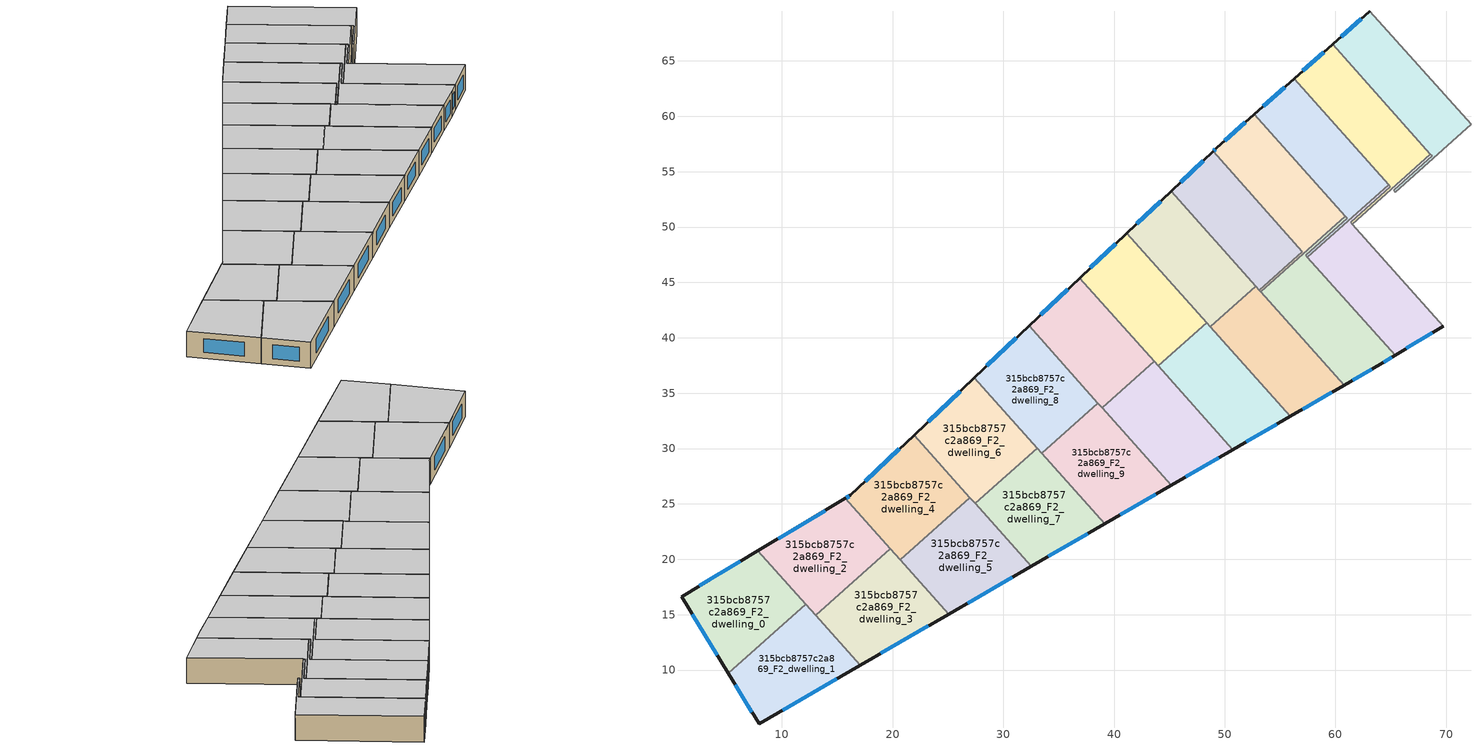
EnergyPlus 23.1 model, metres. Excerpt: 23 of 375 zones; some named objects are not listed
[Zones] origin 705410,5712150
315bcb8757c2a869_F2_dwelling_0
 floor to 315bcb8757c2a869_F1_dwelling_0 (EU_floor_Construction): 7.84,20.77 12.15,15.95 5.16,9.71 0.94,16.64 z6
 wall outside (EU_wall_Construction): 7.84,20.77 0.94,16.64 5.16,9.71 z6:9
 wall to 315bcb8757c2a869_F2_dwelling_1 (EU_wall_Construction): 5.16,9.71 12.15,15.95 z6:9
 wall to 315bcb8757c2a869_F2_dwelling_2 (EU_wall_Construction): 12.15,15.95 7.84,20.77 z6:9
 window (EU_Window_Construction): 1.92,15.03 4.19,11.31 / 6.24,19.81 2.54,17.59 z6.69:8.31
 ceiling to 315bcb8757c2a869_F3_dwelling_0 (EU_floor_Construction): 12.15,15.95 7.84,20.77 0.94,16.64 5.16,9.71 z9
315bcb8757c2a869_F2_dwelling_1
 floor to 315bcb8757c2a869_F1_dwelling_1 (EU_floor_Construction): 12.15,15.95 17.08,10.43 7.95,5.14 5.16,9.71 z6
 wall outside (EU_wall_Construction): 5.16,9.71 7.95,5.14 17.08,10.43 z6:9
 wall to 315bcb8757c2a869_F2_dwelling_3 (EU_wall_Construction): 17.08,10.43 13.06,14.93 z6:9
 wall to 315bcb8757c2a869_F2_dwelling_2 (EU_wall_Construction): 13.06,14.93 12.15,15.95 z6:9
 window (EU_Window_Construction): 5.81,8.65 7.3,6.2 / 10.06,6.36 14.97,9.2 z6.69:8.31
 ceiling to 315bcb8757c2a869_F3_dwelling_1 (EU_floor_Construction): 17.08,10.43 12.15,15.95 5.16,9.71 7.95,5.14 z9
315bcb8757c2a869_F2_dwelling_10
 floor to 315bcb8757c2a869_F1_dwelling_10 (EU_floor_Construction): 36.89,45.4 43.62,37.86 38.94,33.67 32.33,41.07 z6
 wall outside (EU_wall_Construction): 36.89,45.4 32.33,41.07 z6:9
 wall to 315bcb8757c2a869_F2_dwelling_11 (EU_wall_Construction): 38.94,33.67 43.62,37.86 z6:9
 wall to 315bcb8757c2a869_F2_dwelling_12 (EU_wall_Construction): 43.62,37.86 36.89,45.4 z6:9
 wall to 315bcb8757c2a869_F2_dwelling_8 (EU_wall_Construction): 32.33,41.07 38.55,34.11 z6:9
 wall to 315bcb8757c2a869_F2_dwelling_9 (EU_wall_Construction): 38.55,34.11 38.94,33.67 z6:9
 window (EU_Window_Construction): 35.83,44.4 33.38,42.07 z6.69:8.31
 ceiling to 315bcb8757c2a869_F3_dwelling_10 (EU_floor_Construction): 43.62,37.86 36.89,45.4 32.33,41.07 38.94,33.67 z9
315bcb8757c2a869_F2_dwelling_11
 floor to 315bcb8757c2a869_F1_dwelling_11 (EU_floor_Construction): 43.62,37.86 50.73,29.91 45.18,26.7 38.94,33.67 z6
 wall outside (EU_wall_Construction): 45.18,26.7 50.73,29.91 z6:9
 wall to 315bcb8757c2a869_F2_dwelling_9 (EU_wall_Construction): 38.94,33.67 45.18,26.7 z6:9
 wall to 315bcb8757c2a869_F2_dwelling_13 (EU_wall_Construction): 50.73,29.91 43.99,37.46 z6:9
 wall to 315bcb8757c2a869_F2_dwelling_12 (EU_wall_Construction): 43.98,37.46 43.62,37.86 z6:9
 window (EU_Window_Construction): 46.47,27.44 49.45,29.17 z6.69:8.31
 ceiling to 315bcb8757c2a869_F3_dwelling_11 (EU_floor_Construction): 50.73,29.91 43.62,37.86 38.94,33.67 45.18,26.7 z9
315bcb8757c2a869_F2_dwelling_12
 floor to 315bcb8757c2a869_F1_dwelling_12 (EU_floor_Construction): 41.14,49.43 48.35,41.37 43.98,37.46 36.89,45.4 z6
 wall outside (EU_wall_Construction): 41.14,49.43 36.89,45.4 z6:9
 wall to 315bcb8757c2a869_F2_dwelling_13 (EU_wall_Construction): 43.98,37.46 48.35,41.37 z6:9
 wall to 315bcb8757c2a869_F2_dwelling_14 (EU_wall_Construction): 48.35,41.37 41.14,49.43 z6:9
 window (EU_Window_Construction): 40.16,48.5 37.87,46.33 z6.69:8.31
 ceiling to 315bcb8757c2a869_F3_dwelling_12 (EU_floor_Construction): 48.35,41.37 41.14,49.43 36.89,45.4 43.98,37.46 z9
315bcb8757c2a869_F2_dwelling_13
 floor to 315bcb8757c2a869_F1_dwelling_13 (EU_floor_Construction): 48.35,41.37 55.92,32.91 50.73,29.91 43.98,37.46 z6
 wall outside (EU_wall_Construction): 50.73,29.91 55.92,32.91 z6:9
 wall to 315bcb8757c2a869_F2_dwelling_15 (EU_wall_Construction): 55.92,32.91 48.69,40.99 z6:9
 wall to 315bcb8757c2a869_F2_dwelling_14 (EU_wall_Construction): 48.69,40.99 48.36,41.37 z6:9
 window (EU_Window_Construction): 51.93,30.61 54.72,32.22 z6.69:8.31
 ceiling to 315bcb8757c2a869_F3_dwelling_13 (EU_floor_Construction): 55.92,32.91 48.35,41.37 43.98,37.46 50.73,29.91 z9
315bcb8757c2a869_F2_dwelling_14
 floor to 315bcb8757c2a869_F1_dwelling_14 (EU_floor_Construction): 45.15,53.23 52.81,44.67 48.69,40.99 41.14,49.43 z6
 wall outside (EU_wall_Construction): 45.15,53.23 41.14,49.43 z6:9
 wall to 315bcb8757c2a869_F2_dwelling_15 (EU_wall_Construction): 48.69,40.99 52.81,44.67 z6:9
 wall to 315bcb8757c2a869_F2_dwelling_16 (EU_wall_Construction): 52.8,44.67 45.15,53.23 z6:9
 window (EU_Window_Construction): 44.22,52.35 42.07,50.31 z6.69:8.31
 ceiling to 315bcb8757c2a869_F3_dwelling_14 (EU_floor_Construction): 52.81,44.67 45.15,53.23 41.14,49.43 48.69,40.99 z9
315bcb8757c2a869_F2_dwelling_15
 floor to 315bcb8757c2a869_F1_dwelling_15 (EU_floor_Construction): 52.81,44.67 60.79,35.73 55.92,32.91 48.69,40.99 z6
 wall outside (EU_wall_Construction): 55.92,32.91 60.79,35.73 z6:9
 wall to 315bcb8757c2a869_F2_dwelling_18 (EU_wall_Construction): 60.79,35.73 53.27,44.15 z6:9
 wall to 315bcb8757c2a869_F2_dwelling_17 (EU_wall_Construction): 53.27,44.15 53.12,44.31 z6:9
 wall to 315bcb8757c2a869_F2_dwelling_16 (EU_wall_Construction): 53.12,44.31 52.8,44.66 z6:9
 window (EU_Window_Construction): 57.04,33.56 59.66,35.08 z6.69:8.31
 ceiling to 315bcb8757c2a869_F3_dwelling_15 (EU_floor_Construction): 60.79,35.73 52.81,44.67 48.69,40.99 55.92,32.91 z9
315bcb8757c2a869_F2_dwelling_16
 floor to 315bcb8757c2a869_F1_dwelling_16 (EU_floor_Construction): 48.94,56.83 57.02,47.79 53.12,44.31 45.15,53.23 z6
 wall outside (EU_wall_Construction): 48.94,56.83 45.15,53.23 z6:9
 wall to 315bcb8757c2a869_F2_dwelling_17 (EU_wall_Construction): 53.12,44.31 57.02,47.79 48.94,56.83 z6:9
 window (EU_Window_Construction): 48.06,56 46.02,54.06 z6.69:8.31
 ceiling to 315bcb8757c2a869_F3_dwelling_16 (EU_floor_Construction): 57.02,47.79 48.94,56.83 45.15,53.23 53.12,44.31 z9
315bcb8757c2a869_F2_dwelling_17
 floor to 315bcb8757c2a869_F1_dwelling_17 (EU_floor_Construction): 52.66,60.17 60.89,50.96 53.27,44.14 53.12,44.31 57.02,47.79 48.94,56.83 49.23,57.1 z6
 wall outside (EU_wall_Construction): 52.66,60.17 49.23,57.1 48.94,56.83 z6:9
 wall to 315bcb8757c2a869_F2_dwelling_19 (EU_wall_Construction): 60.89,50.96 52.66,60.17 z6:9
 wall to 315bcb8757c2a869_F2_dwelling_18 (EU_wall_Construction): 53.27,44.14 60.89,50.96 z6:9
 window (EU_Window_Construction): 49.16,57.04 49,56.89 / 51.87,59.46 50.02,57.81 z6.69:8.31
 ceiling to 315bcb8757c2a869_F3_dwelling_17 (EU_floor_Construction): 57.02,47.79 53.12,44.31 53.27,44.14 60.89,50.96 52.66,60.17 49.23,57.1 48.94,56.83 z9
315bcb8757c2a869_F2_dwelling_18
 floor to 315bcb8757c2a869_F1_dwelling_18 (EU_floor_Construction): 61.05,50.79 57.32,47.46 65.39,38.43 64.04,37.61 60.79,35.73 53.27,44.14 60.89,50.96 z6
 wall outside (EU_wall_Construction): 60.79,35.73 64.04,37.61 65.39,38.43 z6:9
 wall to 315bcb8757c2a869_F2_dwelling_19 (EU_wall_Construction): 57.47,47.29 57.32,47.46 61.05,50.79 60.89,50.96 z6:9
 wall to 315bcb8757c2a869_F2_dwelling_20 (EU_wall_Construction): 65.39,38.43 57.47,47.29 z6:9
 window (EU_Window_Construction): 64.35,37.8 65.08,38.24 / 61.54,36.17 63.28,37.18 z6.69:8.31
 ceiling to 315bcb8757c2a869_F3_dwelling_18 (EU_floor_Construction): 64.04,37.61 65.39,38.43 57.32,47.46 61.05,50.79 60.89,50.96 53.27,44.14 60.79,35.73 z9
315bcb8757c2a869_F2_dwelling_19
 floor to 315bcb8757c2a869_F1_dwelling_19 (EU_floor_Construction): 56.26,63.38 64.79,53.83 57.47,47.29 57.32,47.46 61.05,50.79 52.66,60.17 z6
 wall outside (EU_wall_Construction): 56.26,63.38 52.66,60.17 z6:9
 wall to 315bcb8757c2a869_F2_dwelling_20 (EU_wall_Construction): 57.47,47.29 64.79,53.83 z6:9
 wall to 315bcb8757c2a869_F2_dwelling_21 (EU_wall_Construction): 64.79,53.83 56.26,63.38 z6:9
 window (EU_Window_Construction): 55.42,62.64 53.49,60.91 z6.69:8.31
 ceiling to 315bcb8757c2a869_F3_dwelling_19 (EU_floor_Construction): 61.05,50.79 57.32,47.46 57.47,47.29 64.79,53.83 56.26,63.38 52.66,60.17 z9
315bcb8757c2a869_F2_dwelling_2
 floor to 315bcb8757c2a869_F1_dwelling_2 (EU_floor_Construction): 15.73,25.49 19.79,20.94 13.06,14.93 7.84,20.77 z6
 wall outside (EU_wall_Construction): 15.73,25.49 7.84,20.77 z6:9
 wall to 315bcb8757c2a869_F2_dwelling_4 (EU_wall_Construction): 19.79,20.94 15.73,25.49 z6:9
 wall to 315bcb8757c2a869_F2_dwelling_3 (EU_wall_Construction): 13.06,14.93 19.79,20.94 z6:9
 window (EU_Window_Construction): 13.9,24.4 9.66,21.86 z6.69:8.31
 ceiling to 315bcb8757c2a869_F3_dwelling_2 (EU_floor_Construction): 19.79,20.94 15.73,25.49 7.84,20.77 13.06,14.93 z9
315bcb8757c2a869_F2_dwelling_20
 floor to 315bcb8757c2a869_F1_dwelling_20 (EU_floor_Construction): 64.95,53.66 61.36,50.44 69.75,41.06 65.39,38.43 57.47,47.29 64.79,53.83 z6
 wall outside (EU_wall_Construction): 65.39,38.43 69.75,41.06 z6:9
 wall to 315bcb8757c2a869_F2_dwelling_21 (EU_wall_Construction): 61.5,50.28 61.36,50.44 64.95,53.66 64.79,53.83 z6:9
 wall to 315bcb8757c2a869_F2_dwelling_22 (EU_wall_Construction): 69.75,41.06 61.5,50.28 z6:9
 window (EU_Window_Construction): 66.4,39.04 68.74,40.45 z6.69:8.31
 ceiling to 315bcb8757c2a869_F3_dwelling_20 (EU_floor_Construction): 69.75,41.06 61.36,50.44 64.95,53.66 64.79,53.83 57.47,47.29 65.39,38.43 z9
315bcb8757c2a869_F2_dwelling_21
 floor to 315bcb8757c2a869_F1_dwelling_21 (EU_floor_Construction): 59.73,66.49 68.57,56.6 61.5,50.28 61.36,50.44 64.95,53.66 56.26,63.38 z6
 wall outside (EU_wall_Construction): 59.73,66.49 56.26,63.38 z6:9
 wall to 315bcb8757c2a869_F2_dwelling_22 (EU_wall_Construction): 61.5,50.28 68.57,56.6 z6:9
 wall to 315bcb8757c2a869_F2_dwelling_23 (EU_wall_Construction): 68.57,56.6 59.73,66.49 z6:9
 window (EU_Window_Construction): 58.93,65.77 57.06,64.1 z6.69:8.31
 ceiling to 315bcb8757c2a869_F3_dwelling_21 (EU_floor_Construction): 64.95,53.66 61.36,50.44 61.5,50.28 68.57,56.6 59.73,66.49 56.26,63.38 z9
315bcb8757c2a869_F2_dwelling_23
 floor to 315bcb8757c2a869_F1_dwelling_23 (EU_floor_Construction): 63.1,69.5 72.24,59.28 65.39,53.16 65.25,53.32 68.73,56.43 59.73,66.49 z6
 wall outside (EU_wall_Construction): 63.1,69.5 59.73,66.49 z6:9
 wall to 315bcb8757c2a869_F2_dwelling_24 (EU_wall_Construction): 65.39,53.16 72.24,59.28 z6:9
 wall to 315bcb8757c2a869_F2_dwelling_22 (EU_wall_Construction): 68.58,56.6 68.73,56.43 65.25,53.32 65.39,53.16 z6:9
 wall to 315bcb8757c2a869_F2_dwelling_25 (EU_wall_Construction): 72.24,59.28 63.1,69.5 z6:9
 window (EU_Window_Construction): 62.32,68.8 60.51,67.19 z6.69:8.31
 ceiling to 315bcb8757c2a869_F3_dwelling_23 (EU_floor_Construction): 68.73,56.43 65.25,53.32 65.39,53.16 72.24,59.28 63.1,69.5 59.73,66.49 z9
315bcb8757c2a869_F2_dwelling_3
 floor to 315bcb8757c2a869_F1_dwelling_3 (EU_floor_Construction): 19.79,20.94 25.06,15.05 17.08,10.43 13.06,14.93 z6
 wall outside (EU_wall_Construction): 17.08,10.43 25.06,15.05 z6:9
 wall to 315bcb8757c2a869_F2_dwelling_5 (EU_wall_Construction): 25.06,15.05 20.69,19.95 z6:9
 wall to 315bcb8757c2a869_F2_dwelling_4 (EU_wall_Construction): 20.68,19.95 19.79,20.94 z6:9
 window (EU_Window_Construction): 18.93,11.5 23.22,13.98 z6.69:8.31
 ceiling to 315bcb8757c2a869_F3_dwelling_3 (EU_floor_Construction): 25.06,15.05 19.79,20.94 13.06,14.93 17.08,10.43 z9
315bcb8757c2a869_F2_dwelling_4
 floor to 315bcb8757c2a869_F1_dwelling_4 (EU_floor_Construction): 21.94,31.22 26.98,25.58 20.69,19.95 15.73,25.49 16.2,25.78 z6
 wall outside (EU_wall_Construction): 21.94,31.22 16.2,25.78 15.73,25.49 z6:9
 wall to 315bcb8757c2a869_F2_dwelling_5 (EU_wall_Construction): 20.69,19.95 26.98,25.58 z6:9
 wall to 315bcb8757c2a869_F2_dwelling_6 (EU_wall_Construction): 26.98,25.58 21.94,31.22 z6:9
 window (EU_Window_Construction): 20.61,29.96 17.53,27.04 / 16.09,25.71 15.84,25.56 z6.69:8.31
 ceiling to 315bcb8757c2a869_F3_dwelling_4 (EU_floor_Construction): 26.98,25.58 21.94,31.22 16.2,25.78 15.73,25.49 20.69,19.95 z9
315bcb8757c2a869_F2_dwelling_5
 floor to 315bcb8757c2a869_F1_dwelling_5 (EU_floor_Construction): 26.98,25.58 32.53,19.37 25.06,15.05 20.69,19.95 z6
 wall outside (EU_wall_Construction): 25.06,15.05 32.53,19.37 z6:9
 wall to 315bcb8757c2a869_F2_dwelling_7 (EU_wall_Construction): 32.53,19.37 27.46,25.05 z6:9
 wall to 315bcb8757c2a869_F2_dwelling_6 (EU_wall_Construction): 27.46,25.05 26.98,25.58 z6:9
 window (EU_Window_Construction): 26.79,16.05 30.8,18.37 z6.69:8.31
 ceiling to 315bcb8757c2a869_F3_dwelling_5 (EU_floor_Construction): 32.53,19.37 26.98,25.58 20.69,19.95 25.06,15.05 z9
315bcb8757c2a869_F2_dwelling_6
 floor to 315bcb8757c2a869_F1_dwelling_6 (EU_floor_Construction): 27.38,36.38 33.05,30.05 27.46,25.05 21.94,31.22 z6
 wall outside (EU_wall_Construction): 27.38,36.38 21.94,31.22 z6:9
 wall to 315bcb8757c2a869_F2_dwelling_7 (EU_wall_Construction): 27.46,25.05 33.05,30.05 z6:9
 wall to 315bcb8757c2a869_F2_dwelling_8 (EU_wall_Construction): 33.05,30.05 27.38,36.38 z6:9
 window (EU_Window_Construction): 26.12,35.19 23.2,32.42 z6.69:8.31
 ceiling to 315bcb8757c2a869_F3_dwelling_6 (EU_floor_Construction): 33.05,30.05 27.38,36.38 21.94,31.22 27.46,25.05 z9
315bcb8757c2a869_F2_dwelling_7
 floor to 315bcb8757c2a869_F1_dwelling_7 (EU_floor_Construction): 33.05,30.05 39.16,23.21 32.53,19.37 27.46,25.05 z6
 wall outside (EU_wall_Construction): 32.53,19.37 39.16,23.21 z6:9
 wall to 315bcb8757c2a869_F2_dwelling_9 (EU_wall_Construction): 39.16,23.21 33.47,29.57 z6:9
 wall to 315bcb8757c2a869_F2_dwelling_8 (EU_wall_Construction): 33.47,29.57 33.05,30.05 z6:9
 window (EU_Window_Construction): 34.07,20.26 37.63,22.32 z6.69:8.31
 ceiling to 315bcb8757c2a869_F3_dwelling_7 (EU_floor_Construction): 39.16,23.21 33.05,30.05 27.46,25.05 32.53,19.37 z9
315bcb8757c2a869_F2_dwelling_8
 floor to 315bcb8757c2a869_F1_dwelling_8 (EU_floor_Construction): 32.33,41.07 38.55,34.11 33.47,29.57 27.38,36.38 z6
 wall outside (EU_wall_Construction): 32.33,41.07 27.38,36.38 z6:9
 wall to 315bcb8757c2a869_F2_dwelling_9 (EU_wall_Construction): 33.47,29.57 38.55,34.11 z6:9
 window (EU_Window_Construction): 31.18,39.99 28.53,37.47 z6.69:8.31
 ceiling to 315bcb8757c2a869_F3_dwelling_8 (EU_floor_Construction): 38.55,34.11 32.33,41.07 27.38,36.38 33.47,29.57 z9
315bcb8757c2a869_F2_dwelling_9
 floor to 315bcb8757c2a869_F1_dwelling_9 (EU_floor_Construction): 38.55,34.11 45.18,26.7 39.16,23.21 33.47,29.57 z6
 wall outside (EU_wall_Construction): 39.16,23.21 45.18,26.7 z6:9
 window (EU_Window_Construction): 40.55,24.02 43.79,25.89 z6.69:8.31
 ceiling to 315bcb8757c2a869_F3_dwelling_9 (EU_floor_Construction): 45.18,26.7 38.55,34.11 33.47,29.57 39.16,23.21 z9
[Building]
EU S2 Campaign: North Axis=0; Terrain=City; Solar Distribution=FullExterior
[Site:Location]
London: Latitude=51.5; Longitude=-0.5; Time Zone=0; Elevation=25
[SizingPeriod:WeatherFileDays]
AnnualSizingPeriod: Begin Month=1; Begin Day of Month=1; End Month=12; End Day of Month=31; Day of Week for Start Day=Monday; Use Weather File Daylight Saving Period=No; Use Weather File Rain and Snow Indicators=No
[MATERIAL]
EU_InternalMass_Material: Roughness=MediumRough; Thickness=0.1; Conductivity=1; Density=1800; Specific Heat=900; Thermal Absorptance=0.9; Solar Absorptance=0.7; Visible Absorptance=0.7
[MATERIAL:NOMASS] Roughness=MediumRough; Thermal Absorptance=0.9; Solar Absorptance=0.7; Visible Absorptance=0.7
Name | Thermal Resistance
EU_wall_NoMass | 0.635353
EU_floor_NoMass | 1.96382
[WINDOWMATERIAL:SIMPLEGLAZINGSYSTEM]
EU_Window_SimpleGlazing: UFactor=2.96269; Solar Heat Gain Coefficient=0.76; Visible Transmittance=0.76
[CONSTRUCTION]
EU_wall_Construction: EU_wall_NoMass
EU_floor_Construction: EU_floor_NoMass
EU_Window_Construction: EU_Window_SimpleGlazing
EU_InternalMass_Construction: EU_InternalMass_Material
[ZONE] Type=1; Multiplier=1; Ceiling Height=autocalculate; Floor Area=autocalculate; Part of Total Floor Area=Yes
Name | Volume
315bcb8757c2a869_F2_dwelling_0 | 188.778
315bcb8757c2a869_F2_dwelling_1; 315bcb8757c2a869_F2_dwelling_2 | 188.78
315bcb8757c2a869_F2_dwelling_10 | 188.771
315bcb8757c2a869_F2_dwelling_11; 315bcb8757c2a869_F2_dwelling_15 | 188.782
315bcb8757c2a869_F2_dwelling_12 | 188.804
315bcb8757c2a869_F2_dwelling_13 | 188.773
315bcb8757c2a869_F2_dwelling_14 | 188.795
315bcb8757c2a869_F2_dwelling_16; 315bcb8757c2a869_F2_dwelling_6 | 188.766
315bcb8757c2a869_F2_dwelling_17; 315bcb8757c2a869_F2_dwelling_9 | 188.783
315bcb8757c2a869_F2_dwelling_18; 315bcb8757c2a869_F2_dwelling_23 | 188.777
315bcb8757c2a869_F2_dwelling_19; 315bcb8757c2a869_F2_dwelling_4 | 188.787
315bcb8757c2a869_F2_dwelling_20 | 188.77
315bcb8757c2a869_F2_dwelling_21 | 188.785
315bcb8757c2a869_F2_dwelling_3 | 188.752
315bcb8757c2a869_F2_dwelling_5 | 188.759
315bcb8757c2a869_F2_dwelling_7 | 188.802
315bcb8757c2a869_F2_dwelling_8 | 188.788
[INTERNALMASS] Construction=EU_InternalMass_Construction
Name | Zone or ZoneList | Surface Area
315bcb8757c2a869_F2_dwelling_0_EU_InternalMass | 315bcb8757c2a869_F2_dwelling_0 | 62.9255
315bcb8757c2a869_F2_dwelling_1_EU_InternalMass | 315bcb8757c2a869_F2_dwelling_1 | 62.9307
315bcb8757c2a869_F2_dwelling_2_EU_InternalMass | 315bcb8757c2a869_F2_dwelling_2 | 62.9286
315bcb8757c2a869_F2_dwelling_3_EU_InternalMass | 315bcb8757c2a869_F2_dwelling_3 | 62.9205
315bcb8757c2a869_F2_dwelling_4_EU_InternalMass | 315bcb8757c2a869_F2_dwelling_4 | 62.9294
315bcb8757c2a869_F2_dwelling_5_EU_InternalMass | 315bcb8757c2a869_F2_dwelling_5 | 62.919
315bcb8757c2a869_F2_dwelling_6_EU_InternalMass | 315bcb8757c2a869_F2_dwelling_6 | 62.9211
315bcb8757c2a869_F2_dwelling_7_EU_InternalMass | 315bcb8757c2a869_F2_dwelling_7 | 62.9326
315bcb8757c2a869_F2_dwelling_8_EU_InternalMass | 315bcb8757c2a869_F2_dwelling_8 | 62.9301
315bcb8757c2a869_F2_dwelling_9_EU_InternalMass | 315bcb8757c2a869_F2_dwelling_9 | 62.9268
315bcb8757c2a869_F2_dwelling_10_EU_InternalMass | 315bcb8757c2a869_F2_dwelling_10 | 62.9215
315bcb8757c2a869_F2_dwelling_11_EU_InternalMass | 315bcb8757c2a869_F2_dwelling_11 | 62.9269
315bcb8757c2a869_F2_dwelling_12_EU_InternalMass | 315bcb8757c2a869_F2_dwelling_12 | 62.9352
315bcb8757c2a869_F2_dwelling_13_EU_InternalMass | 315bcb8757c2a869_F2_dwelling_13 | 62.9243
315bcb8757c2a869_F2_dwelling_14_EU_InternalMass | 315bcb8757c2a869_F2_dwelling_14 | 62.9314
315bcb8757c2a869_F2_dwelling_15_EU_InternalMass | 315bcb8757c2a869_F2_dwelling_15 | 62.9272
315bcb8757c2a869_F2_dwelling_16_EU_InternalMass | 315bcb8757c2a869_F2_dwelling_16 | 62.9217
315bcb8757c2a869_F2_dwelling_17_EU_InternalMass | 315bcb8757c2a869_F2_dwelling_17 | 62.928
315bcb8757c2a869_F2_dwelling_18_EU_InternalMass | 315bcb8757c2a869_F2_dwelling_18 | 62.9269
315bcb8757c2a869_F2_dwelling_19_EU_InternalMass | 315bcb8757c2a869_F2_dwelling_19 | 62.93
315bcb8757c2a869_F2_dwelling_20_EU_InternalMass | 315bcb8757c2a869_F2_dwelling_20 | 62.9245
315bcb8757c2a869_F2_dwelling_21_EU_InternalMass | 315bcb8757c2a869_F2_dwelling_21 | 62.9273
315bcb8757c2a869_F2_dwelling_23_EU_InternalMass | 315bcb8757c2a869_F2_dwelling_23 | 62.9264
[OTHEREQUIPMENT] Fuel Type=Electricity; Design Level Calculation Method=Watts/Area; Power per Zone Floor Area=1; Fraction Latent=0; Fraction Radiant=0; Fraction Lost=0; Carbon Dioxide Generation Rate=0; EndUse Subcategory=EU_Step8_InternalGains
Name | Zone or ZoneList or Space or SpaceList | Schedule
EU_Step8_InternalGain_315bcb8757c2a869_F2_dwelling_0_f000 | 315bcb8757c2a869_F2_dwelling_0 | EU_Step8_GainSchedule_315bcb8757c2a869_F2_dwelling_0_f000
EU_Step8_InternalGain_315bcb8757c2a869_F2_dwelling_1_f000 | 315bcb8757c2a869_F2_dwelling_1 | EU_Step8_GainSchedule_315bcb8757c2a869_F2_dwelling_1_f000
EU_Step8_InternalGain_315bcb8757c2a869_F2_dwelling_2_f000 | 315bcb8757c2a869_F2_dwelling_2 | EU_Step8_GainSchedule_315bcb8757c2a869_F2_dwelling_2_f000
EU_Step8_InternalGain_315bcb8757c2a869_F2_dwelling_3_f000 | 315bcb8757c2a869_F2_dwelling_3 | EU_Step8_GainSchedule_315bcb8757c2a869_F2_dwelling_3_f000
EU_Step8_InternalGain_315bcb8757c2a869_F2_dwelling_4_f000 | 315bcb8757c2a869_F2_dwelling_4 | EU_Step8_GainSchedule_315bcb8757c2a869_F2_dwelling_4_f000
EU_Step8_InternalGain_315bcb8757c2a869_F2_dwelling_5_f000 | 315bcb8757c2a869_F2_dwelling_5 | EU_Step8_GainSchedule_315bcb8757c2a869_F2_dwelling_5_f000
EU_Step8_InternalGain_315bcb8757c2a869_F2_dwelling_6_f000 | 315bcb8757c2a869_F2_dwelling_6 | EU_Step8_GainSchedule_315bcb8757c2a869_F2_dwelling_6_f000
EU_Step8_InternalGain_315bcb8757c2a869_F2_dwelling_7_f000 | 315bcb8757c2a869_F2_dwelling_7 | EU_Step8_GainSchedule_315bcb8757c2a869_F2_dwelling_7_f000
EU_Step8_InternalGain_315bcb8757c2a869_F2_dwelling_8_f000 | 315bcb8757c2a869_F2_dwelling_8 | EU_Step8_GainSchedule_315bcb8757c2a869_F2_dwelling_8_f000
EU_Step8_InternalGain_315bcb8757c2a869_F2_dwelling_9_f000 | 315bcb8757c2a869_F2_dwelling_9 | EU_Step8_GainSchedule_315bcb8757c2a869_F2_dwelling_9_f000
EU_Step8_InternalGain_315bcb8757c2a869_F2_dwelling_10_f000 | 315bcb8757c2a869_F2_dwelling_10 | EU_Step8_GainSchedule_315bcb8757c2a869_F2_dwelling_10_f000
EU_Step8_InternalGain_315bcb8757c2a869_F2_dwelling_11_f000 | 315bcb8757c2a869_F2_dwelling_11 | EU_Step8_GainSchedule_315bcb8757c2a869_F2_dwelling_11_f000
EU_Step8_InternalGain_315bcb8757c2a869_F2_dwelling_12_f000 | 315bcb8757c2a869_F2_dwelling_12 | EU_Step8_GainSchedule_315bcb8757c2a869_F2_dwelling_12_f000
EU_Step8_InternalGain_315bcb8757c2a869_F2_dwelling_13_f000 | 315bcb8757c2a869_F2_dwelling_13 | EU_Step8_GainSchedule_315bcb8757c2a869_F2_dwelling_13_f000
EU_Step8_InternalGain_315bcb8757c2a869_F2_dwelling_14_f000 | 315bcb8757c2a869_F2_dwelling_14 | EU_Step8_GainSchedule_315bcb8757c2a869_F2_dwelling_14_f000
EU_Step8_InternalGain_315bcb8757c2a869_F2_dwelling_15_f000 | 315bcb8757c2a869_F2_dwelling_15 | EU_Step8_GainSchedule_315bcb8757c2a869_F2_dwelling_15_f000
EU_Step8_InternalGain_315bcb8757c2a869_F2_dwelling_16_f000 | 315bcb8757c2a869_F2_dwelling_16 | EU_Step8_GainSchedule_315bcb8757c2a869_F2_dwelling_16_f000
EU_Step8_InternalGain_315bcb8757c2a869_F2_dwelling_17_f000 | 315bcb8757c2a869_F2_dwelling_17 | EU_Step8_GainSchedule_315bcb8757c2a869_F2_dwelling_17_f000
EU_Step8_InternalGain_315bcb8757c2a869_F2_dwelling_18_f000 | 315bcb8757c2a869_F2_dwelling_18 | EU_Step8_GainSchedule_315bcb8757c2a869_F2_dwelling_18_f000
EU_Step8_InternalGain_315bcb8757c2a869_F2_dwelling_19_f000 | 315bcb8757c2a869_F2_dwelling_19 | EU_Step8_GainSchedule_315bcb8757c2a869_F2_dwelling_19_f000
EU_Step8_InternalGain_315bcb8757c2a869_F2_dwelling_20_f000 | 315bcb8757c2a869_F2_dwelling_20 | EU_Step8_GainSchedule_315bcb8757c2a869_F2_dwelling_20_f000
EU_Step8_InternalGain_315bcb8757c2a869_F2_dwelling_21_f000 | 315bcb8757c2a869_F2_dwelling_21 | EU_Step8_GainSchedule_315bcb8757c2a869_F2_dwelling_21_f000
EU_Step8_InternalGain_315bcb8757c2a869_F2_dwelling_23_f000 | 315bcb8757c2a869_F2_dwelling_23 | EU_Step8_GainSchedule_315bcb8757c2a869_F2_dwelling_23_f000
[ZONEVENTILATION:DESIGNFLOWRATE] Schedule=EU_AlwaysOn; Design Flow Rate Calculation Method=AirChanges/Hour; Air Changes per Hour=0.555504; Ventilation Type=Natural; Fan Pressure Rise=0; Fan Total Efficiency=1; Constant Term Coefficient=1; Temperature Term Coefficient=0; Velocity Term Coefficient=0; Velocity Squared Term Coefficient=0; Minimum Indoor Temperature=-100; Maximum Indoor Temperature=100; Delta Temperature=-100; Minimum Outdoor Temperature=-100; Maximum Outdoor Temperature=100; Maximum Wind Speed=40
Name | Zone or ZoneList or Space or SpaceList
EU_ConstantAir_315bcb8757c2a869_F2_dwelling_0 | 315bcb8757c2a869_F2_dwelling_0
EU_ConstantAir_315bcb8757c2a869_F2_dwelling_1 | 315bcb8757c2a869_F2_dwelling_1
EU_ConstantAir_315bcb8757c2a869_F2_dwelling_2 | 315bcb8757c2a869_F2_dwelling_2
EU_ConstantAir_315bcb8757c2a869_F2_dwelling_3 | 315bcb8757c2a869_F2_dwelling_3
EU_ConstantAir_315bcb8757c2a869_F2_dwelling_4 | 315bcb8757c2a869_F2_dwelling_4
EU_ConstantAir_315bcb8757c2a869_F2_dwelling_5 | 315bcb8757c2a869_F2_dwelling_5
EU_ConstantAir_315bcb8757c2a869_F2_dwelling_6 | 315bcb8757c2a869_F2_dwelling_6
EU_ConstantAir_315bcb8757c2a869_F2_dwelling_7 | 315bcb8757c2a869_F2_dwelling_7
EU_ConstantAir_315bcb8757c2a869_F2_dwelling_8 | 315bcb8757c2a869_F2_dwelling_8
EU_ConstantAir_315bcb8757c2a869_F2_dwelling_9 | 315bcb8757c2a869_F2_dwelling_9
EU_ConstantAir_315bcb8757c2a869_F2_dwelling_10 | 315bcb8757c2a869_F2_dwelling_10
EU_ConstantAir_315bcb8757c2a869_F2_dwelling_11 | 315bcb8757c2a869_F2_dwelling_11
EU_ConstantAir_315bcb8757c2a869_F2_dwelling_12 | 315bcb8757c2a869_F2_dwelling_12
EU_ConstantAir_315bcb8757c2a869_F2_dwelling_13 | 315bcb8757c2a869_F2_dwelling_13
EU_ConstantAir_315bcb8757c2a869_F2_dwelling_14 | 315bcb8757c2a869_F2_dwelling_14
EU_ConstantAir_315bcb8757c2a869_F2_dwelling_15 | 315bcb8757c2a869_F2_dwelling_15
EU_ConstantAir_315bcb8757c2a869_F2_dwelling_16 | 315bcb8757c2a869_F2_dwelling_16
EU_ConstantAir_315bcb8757c2a869_F2_dwelling_17 | 315bcb8757c2a869_F2_dwelling_17
EU_ConstantAir_315bcb8757c2a869_F2_dwelling_18 | 315bcb8757c2a869_F2_dwelling_18
EU_ConstantAir_315bcb8757c2a869_F2_dwelling_19 | 315bcb8757c2a869_F2_dwelling_19
EU_ConstantAir_315bcb8757c2a869_F2_dwelling_20 | 315bcb8757c2a869_F2_dwelling_20
EU_ConstantAir_315bcb8757c2a869_F2_dwelling_21 | 315bcb8757c2a869_F2_dwelling_21
EU_ConstantAir_315bcb8757c2a869_F2_dwelling_23 | 315bcb8757c2a869_F2_dwelling_23
[HVACTEMPLATE:ZONE:IDEALLOADSAIRSYSTEM] System Availability Schedule=EU_AlwaysOn; Maximum Heating Supply Air Temperature=50; Minimum Cooling Supply Air Temperature=13; Maximum Heating Supply Air Humidity Ratio=0.0156; Minimum Cooling Supply Air Humidity Ratio=0.0077; Heating Limit=NoLimit; Cooling Limit=NoLimit; Heating Availability Schedule=EU_AlwaysOn; Cooling Availability Schedule=EU_CoolingOff; Dehumidification Control Type=ConstantSensibleHeatRatio; Cooling Sensible Heat Ratio=0.7; Dehumidification Setpoint=60; Humidification Control Type=None; Humidification Setpoint=30; Outdoor Air Method=None; Outdoor Air Flow Rate per Person=0.00944; Outdoor Air Flow Rate per Zone Floor Area=0; Outdoor Air Flow Rate per Zone=0; Demand Controlled Ventilation Type=None; Outdoor Air Economizer Type=NoEconomizer; Heat Recovery Type=None; Sensible Heat Recovery Effectiveness=0.7; Latent Heat Recovery Effectiveness=0.65
Name | Template Thermostat
315bcb8757c2a869_F2_dwelling_0 | EU_HeatOnly_315bcb8757c2a869_F2_dwelling_0
315bcb8757c2a869_F2_dwelling_1 | EU_HeatOnly_315bcb8757c2a869_F2_dwelling_1
315bcb8757c2a869_F2_dwelling_2 | EU_HeatOnly_315bcb8757c2a869_F2_dwelling_2
315bcb8757c2a869_F2_dwelling_3 | EU_HeatOnly_315bcb8757c2a869_F2_dwelling_3
315bcb8757c2a869_F2_dwelling_4 | EU_HeatOnly_315bcb8757c2a869_F2_dwelling_4
315bcb8757c2a869_F2_dwelling_5 | EU_HeatOnly_315bcb8757c2a869_F2_dwelling_5
315bcb8757c2a869_F2_dwelling_6 | EU_HeatOnly_315bcb8757c2a869_F2_dwelling_6
315bcb8757c2a869_F2_dwelling_7 | EU_HeatOnly_315bcb8757c2a869_F2_dwelling_7
315bcb8757c2a869_F2_dwelling_8 | EU_HeatOnly_315bcb8757c2a869_F2_dwelling_8
315bcb8757c2a869_F2_dwelling_9 | EU_HeatOnly_315bcb8757c2a869_F2_dwelling_9
315bcb8757c2a869_F2_dwelling_10 | EU_HeatOnly_315bcb8757c2a869_F2_dwelling_10
315bcb8757c2a869_F2_dwelling_11 | EU_HeatOnly_315bcb8757c2a869_F2_dwelling_11
315bcb8757c2a869_F2_dwelling_12 | EU_HeatOnly_315bcb8757c2a869_F2_dwelling_12
315bcb8757c2a869_F2_dwelling_13 | EU_HeatOnly_315bcb8757c2a869_F2_dwelling_13
315bcb8757c2a869_F2_dwelling_14 | EU_HeatOnly_315bcb8757c2a869_F2_dwelling_14
315bcb8757c2a869_F2_dwelling_15 | EU_HeatOnly_315bcb8757c2a869_F2_dwelling_15
315bcb8757c2a869_F2_dwelling_16 | EU_HeatOnly_315bcb8757c2a869_F2_dwelling_16
315bcb8757c2a869_F2_dwelling_17 | EU_HeatOnly_315bcb8757c2a869_F2_dwelling_17
315bcb8757c2a869_F2_dwelling_18 | EU_HeatOnly_315bcb8757c2a869_F2_dwelling_18
315bcb8757c2a869_F2_dwelling_19 | EU_HeatOnly_315bcb8757c2a869_F2_dwelling_19
315bcb8757c2a869_F2_dwelling_20 | EU_HeatOnly_315bcb8757c2a869_F2_dwelling_20
315bcb8757c2a869_F2_dwelling_21 | EU_HeatOnly_315bcb8757c2a869_F2_dwelling_21
315bcb8757c2a869_F2_dwelling_23 | EU_HeatOnly_315bcb8757c2a869_F2_dwelling_23
[SIZING:ZONE] Zone Cooling Design Supply Air Temperature Input Method=SupplyAirTemperature; Zone Cooling Design Supply Air Temperature=13; Zone Heating Design Supply Air Temperature Input Method=SupplyAirTemperature; Zone Heating Design Supply Air Temperature=50; Zone Cooling Design Supply Air Humidity Ratio=0.008; Zone Heating Design Supply Air Humidity Ratio=0.008; Cooling Design Air Flow Method=DesignDay; Cooling Design Air Flow Rate=0; Cooling Minimum Air Flow per Zone Floor Area=0.000762; Cooling Minimum Air Flow=0; Cooling Minimum Air Flow Fraction=0.2; Heating Design Air Flow Method=DesignDay; Heating Design Air Flow Rate=0; Heating Maximum Air Flow per Zone Floor Area=0.002032; Heating Maximum Air Flow=0.141576; Heating Maximum Air Flow Fraction=0.3; Account for Dedicated Outdoor Air System=No; Dedicated Outdoor Air System Control Strategy=NeutralSupplyAir; Dedicated Outdoor Air Low Setpoint Temperature for Design=autosize; Dedicated Outdoor Air High Setpoint Temperature for Design=autosize; Zone Load Sizing Method=Sensible Load Only No Latent Load; Zone Latent Cooling Design Supply Air Humidity Ratio Input Method=HumidityRatioDifference; Zone Cooling Design Supply Air Humidity Ratio Difference=0.005; Zone Latent Heating Design Supply Air Humidity Ratio Input Method=HumidityRatioDifference; Zone Humidification Design Supply Air Humidity Ratio Difference=0.005
315bcb8757c2a869_F2_dwelling_0; 315bcb8757c2a869_F2_dwelling_1; 315bcb8757c2a869_F2_dwelling_2; 315bcb8757c2a869_F2_dwelling_3; 315bcb8757c2a869_F2_dwelling_4; 315bcb8757c2a869_F2_dwelling_5; 315bcb8757c2a869_F2_dwelling_6; 315bcb8757c2a869_F2_dwelling_7; 315bcb8757c2a869_F2_dwelling_8; 315bcb8757c2a869_F2_dwelling_9; 315bcb8757c2a869_F2_dwelling_10; 315bcb8757c2a869_F2_dwelling_11; 315bcb8757c2a869_F2_dwelling_12; 315bcb8757c2a869_F2_dwelling_13; 315bcb8757c2a869_F2_dwelling_14; 315bcb8757c2a869_F2_dwelling_15; 315bcb8757c2a869_F2_dwelling_16; 315bcb8757c2a869_F2_dwelling_17; 315bcb8757c2a869_F2_dwelling_18; 315bcb8757c2a869_F2_dwelling_19; 315bcb8757c2a869_F2_dwelling_20; 315bcb8757c2a869_F2_dwelling_21; 315bcb8757c2a869_F2_dwelling_23
[SCHEDULE:CONSTANT]
Name | Hourly Value
EU_AlwaysOn | 1
EU_CoolingOff | 0
[SCHEDULE:FILE] Column Number=1; Rows to Skip at Top=0; Number of Hours of Data=8760; Column Separator=Comma; Interpolate to Timestep=No; Minutes per Item=60; Adjust Schedule for Daylight Savings=Yes
Name | File
EU_Step8_GainSchedule_315bcb8757c2a869_F2_dwelling_0_f000 | ../../schedules/315bcb8757c2a869/315bcb8757c2a869_F2_dwelling_0_f000_gain.csv
EU_Step8_GainSchedule_315bcb8757c2a869_F2_dwelling_1_f000 | ../../schedules/315bcb8757c2a869/315bcb8757c2a869_F2_dwelling_1_f000_gain.csv
EU_Step8_GainSchedule_315bcb8757c2a869_F2_dwelling_2_f000 | ../../schedules/315bcb8757c2a869/315bcb8757c2a869_F2_dwelling_2_f000_gain.csv
EU_Step8_GainSchedule_315bcb8757c2a869_F2_dwelling_3_f000 | ../../schedules/315bcb8757c2a869/315bcb8757c2a869_F2_dwelling_3_f000_gain.csv
EU_Step8_GainSchedule_315bcb8757c2a869_F2_dwelling_4_f000 | ../../schedules/315bcb8757c2a869/315bcb8757c2a869_F2_dwelling_4_f000_gain.csv
EU_Step8_GainSchedule_315bcb8757c2a869_F2_dwelling_5_f000 | ../../schedules/315bcb8757c2a869/315bcb8757c2a869_F2_dwelling_5_f000_gain.csv
EU_Step8_GainSchedule_315bcb8757c2a869_F2_dwelling_6_f000 | ../../schedules/315bcb8757c2a869/315bcb8757c2a869_F2_dwelling_6_f000_gain.csv
EU_Step8_GainSchedule_315bcb8757c2a869_F2_dwelling_7_f000 | ../../schedules/315bcb8757c2a869/315bcb8757c2a869_F2_dwelling_7_f000_gain.csv
EU_Step8_GainSchedule_315bcb8757c2a869_F2_dwelling_8_f000 | ../../schedules/315bcb8757c2a869/315bcb8757c2a869_F2_dwelling_8_f000_gain.csv
EU_Step8_GainSchedule_315bcb8757c2a869_F2_dwelling_9_f000 | ../../schedules/315bcb8757c2a869/315bcb8757c2a869_F2_dwelling_9_f000_gain.csv
EU_Step8_GainSchedule_315bcb8757c2a869_F2_dwelling_10_f000 | ../../schedules/315bcb8757c2a869/315bcb8757c2a869_F2_dwelling_10_f000_gain.csv
EU_Step8_GainSchedule_315bcb8757c2a869_F2_dwelling_11_f000 | ../../schedules/315bcb8757c2a869/315bcb8757c2a869_F2_dwelling_11_f000_gain.csv
EU_Step8_GainSchedule_315bcb8757c2a869_F2_dwelling_12_f000 | ../../schedules/315bcb8757c2a869/315bcb8757c2a869_F2_dwelling_12_f000_gain.csv
EU_Step8_GainSchedule_315bcb8757c2a869_F2_dwelling_13_f000 | ../../schedules/315bcb8757c2a869/315bcb8757c2a869_F2_dwelling_13_f000_gain.csv
EU_Step8_GainSchedule_315bcb8757c2a869_F2_dwelling_14_f000 | ../../schedules/315bcb8757c2a869/315bcb8757c2a869_F2_dwelling_14_f000_gain.csv
EU_Step8_GainSchedule_315bcb8757c2a869_F2_dwelling_15_f000 | ../../schedules/315bcb8757c2a869/315bcb8757c2a869_F2_dwelling_15_f000_gain.csv
EU_Step8_GainSchedule_315bcb8757c2a869_F2_dwelling_16_f000 | ../../schedules/315bcb8757c2a869/315bcb8757c2a869_F2_dwelling_16_f000_gain.csv
EU_Step8_GainSchedule_315bcb8757c2a869_F2_dwelling_17_f000 | ../../schedules/315bcb8757c2a869/315bcb8757c2a869_F2_dwelling_17_f000_gain.csv
EU_Step8_GainSchedule_315bcb8757c2a869_F2_dwelling_18_f000 | ../../schedules/315bcb8757c2a869/315bcb8757c2a869_F2_dwelling_18_f000_gain.csv
EU_Step8_GainSchedule_315bcb8757c2a869_F2_dwelling_19_f000 | ../../schedules/315bcb8757c2a869/315bcb8757c2a869_F2_dwelling_19_f000_gain.csv
EU_Step8_GainSchedule_315bcb8757c2a869_F2_dwelling_20_f000 | ../../schedules/315bcb8757c2a869/315bcb8757c2a869_F2_dwelling_20_f000_gain.csv
EU_Step8_GainSchedule_315bcb8757c2a869_F2_dwelling_21_f000 | ../../schedules/315bcb8757c2a869/315bcb8757c2a869_F2_dwelling_21_f000_gain.csv
EU_Step8_GainSchedule_315bcb8757c2a869_F2_dwelling_23_f000 | ../../schedules/315bcb8757c2a869/315bcb8757c2a869_F2_dwelling_23_f000_gain.csv
